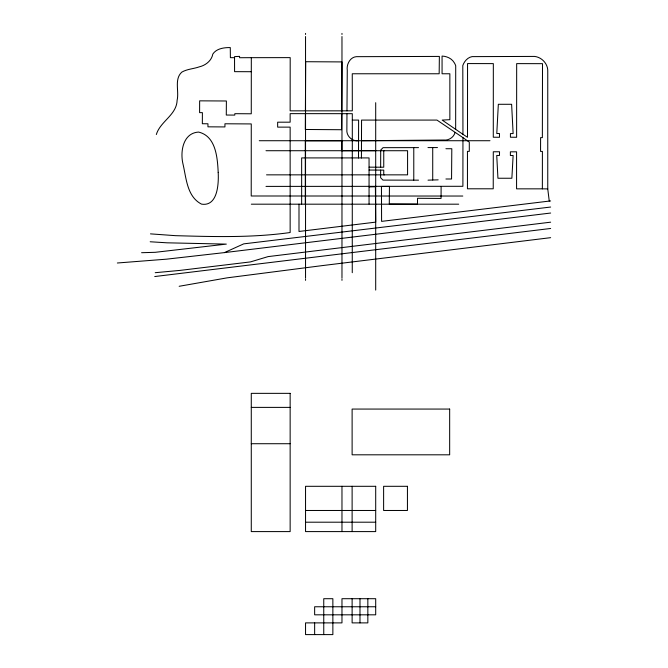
<?xml version="1.0" encoding="UTF-8"?>
<svg xmlns="http://www.w3.org/2000/svg" width="668" height="668" viewBox="0 0 668 668"><rect width="100%" height="100%" fill="white"/><g stroke="black" fill="none" stroke-linecap="round" stroke-linejoin="round"><path stroke-width="1" d="M346.968 110.838L347.268 70.315C346.383 64.495 349.965 57.197 356.361 56.671L439.369 56.421L439.168 73.764L352.261 73.764L352.312 110.838L290.146 110.838L290.196 57.623L251.318 57.673L251.268 113.785L234.835 113.685L234.785 115.088L226.285 115.038L226.385 100.993L199.648 100.843L199.598 112.641L202.396 112.641L202.346 123.73L207.948 123.78L207.948 126.828L224.941 126.928L224.941 123.78L251.268 123.931L251.218 195.991L462.799 196.041M352.261 272.694L352.312 113.685L290.146 113.635L290.146 122.186L277.654 122.186L277.654 127.129L290.146 127.129L290.146 232.522C252.212 237.875 213.702 236.731 175.517 235.67L150.475 233.867M418.527 180.151L413.776 180.151L413.776 147.62L418.527 147.62M361.413 158.015L361.563 120.081L436.964 120.081L462.949 137.625L462.899 186.297L265.998 186.397M547.752 188.894L542.358 188.844L542.408 151.419L540.554 151.419L540.604 137.625L542.358 137.625L542.508 63.669L516.673 63.619L516.623 137.274L510.427 137.224L510.427 133.575L513.124 133.575L511.621 104.291L498.336 104.291L496.783 133.525L499.48 133.525L499.48 137.274L493.285 137.224L493.335 63.619L467.55 63.569L467.5 137.274L462.949 134.326L462.799 65.564C464.227 61.414 467.567 57.456 472.051 56.621L534.559 56.421C541.982 57.239 548.244 64.103 547.752 71.71L547.752 188.894L549.255 201.085L550.649 200.943M358.507 158.015L358.607 120.081L352.312 120.081M369.053 167.159L380.651 167.209L380.702 150.066L383.048 147.67L413.776 147.62M441.114 186.648L441.064 198.438L417.525 198.287L417.475 204.183L389.294 204.041L389.444 186.397L381.445 186.447L381.595 221.375L549.255 201.085M305.393 113.635L305.293 129.475L341.573 129.726L341.674 113.685M305.393 110.838L305.694 61.715L341.974 61.915L341.674 110.838M346.968 113.685L346.867 129.776C346.241 136.055 352.345 141.691 358.557 140.723M455.66 129.283L455.71 65.765A14.162 14.162 0 0 0 454.257 62.717C451.793 58.45 446.842 56.271 442.066 56.07L442.066 73.764L449.856 73.764L449.856 119.681L442.166 120.081L462.949 134.326M380.651 167.209L383.749 167.209L383.749 150.718L407.58 150.718L407.58 174.849L383.749 174.849L383.749 170.106L380.651 170.106L380.601 177.705L382.948 180.101L413.776 180.151M251.318 71.71L234.585 71.66L234.535 57.673L234.585 56.621L239.578 56.371L239.578 57.724L251.318 57.673M455.108 132.431C453.806 137.257 448.796 140.631 443.811 140.021L361.463 140.723M156.329 134.527C160.328 121.225 176.644 115.063 177.112 100.292C179.283 91.282 174.031 79.242 181.763 72.161C187.098 69.004 193.628 68.888 199.398 66.817C205.594 65.372 211.639 60.679 212.791 54.125C216.44 48.488 224.064 47.486 230.285 47.578L230.385 57.673L234.535 57.673M117.351 263L166.616 259.159L224.39 252.613L243.728 243.862L550.649 207.038M179.166 286.288L227.137 277.846L322.285 265.605L550.649 237.666M224.39 252.613L550.649 213.034M550.649 222.177L268.11 256.604L250.475 261.906L180.009 270.398L155.226 272.694M550.649 228.473L154.726 276.544M428.021 180.151L438.166 179.851M141.583 252.713L155.226 252.312L226.335 244.112L167.067 242.818L150.183 241.766M369.053 186.898L375.399 186.748L375.7 222.127L298.997 231.47L298.997 204.183M375.7 150.667L341.824 150.718L341.824 140.773L305.293 140.773L305.293 204.183M259.267 140.723L489.97 140.723M427.971 147.57L437.465 147.57M445.915 148.722L451.81 148.722L451.56 178.999L445.915 178.999M265.998 150.718L384.376 150.718M266.532 174.849L384.376 174.849M542.358 188.844L516.573 188.844L516.573 151.82L510.377 151.82L510.377 155.51L513.124 155.51L511.872 178.247L497.936 178.247L496.733 155.46L499.48 155.46L499.53 151.77L493.285 151.77L493.235 188.793L467.45 188.793L467.45 151.369L469.295 151.369L469.295 142.125L462.949 137.625M251.318 204.183L458.707 204.183M251.277 407.388L290.146 407.388M251.277 443.719L290.146 443.719M305.543 510.477L375.7 510.477M305.543 522.201L375.7 522.201M375.7 606.761L314.645 606.761L314.645 614.819L375.7 614.819L375.7 598.703L341.974 598.703L341.974 622.885L305.543 622.885L305.543 634.6L332.864 634.6L332.864 598.703L323.755 598.703L323.755 634.6M369.053 170.056L380.651 170.106M432.722 147.57L432.722 180.001M375.7 102.697L375.7 290.087M369.053 204.091L369.053 157.915L301.644 157.915L301.644 204.091M367.843 598.703L367.843 622.885L352.119 622.885L352.119 598.703M359.985 598.703L359.985 622.885M352.119 486.304L352.119 531.594M341.974 33.4L341.974 34.444M341.974 36.531L341.974 278.255M341.974 279.299L341.974 280.343M341.974 486.304L341.974 531.594M314.645 622.885L314.645 634.6M305.543 33.4L305.543 34.444M305.543 36.531L305.543 278.255M305.543 279.299L305.543 280.343M218.194 172.352C218.77 183.508 217.843 206.721 201.552 204.141C186.848 196.642 186.314 177.93 182.957 163.86C180.034 151.536 183.057 132.957 198.605 132.08C215.964 136.172 217.434 157.648 218.194 172.352M290.146 393.352L251.277 393.352L251.277 531.594L290.146 531.594L290.146 393.352M449.664 409.066L352.119 409.066L352.119 454.808L449.664 454.808L449.664 409.066M375.7 486.304L305.543 486.304L305.543 531.594L375.7 531.594L375.7 486.304M407.438 486.304L383.616 486.304L383.616 510.477L407.438 510.477L407.438 486.304"/></g></svg>
